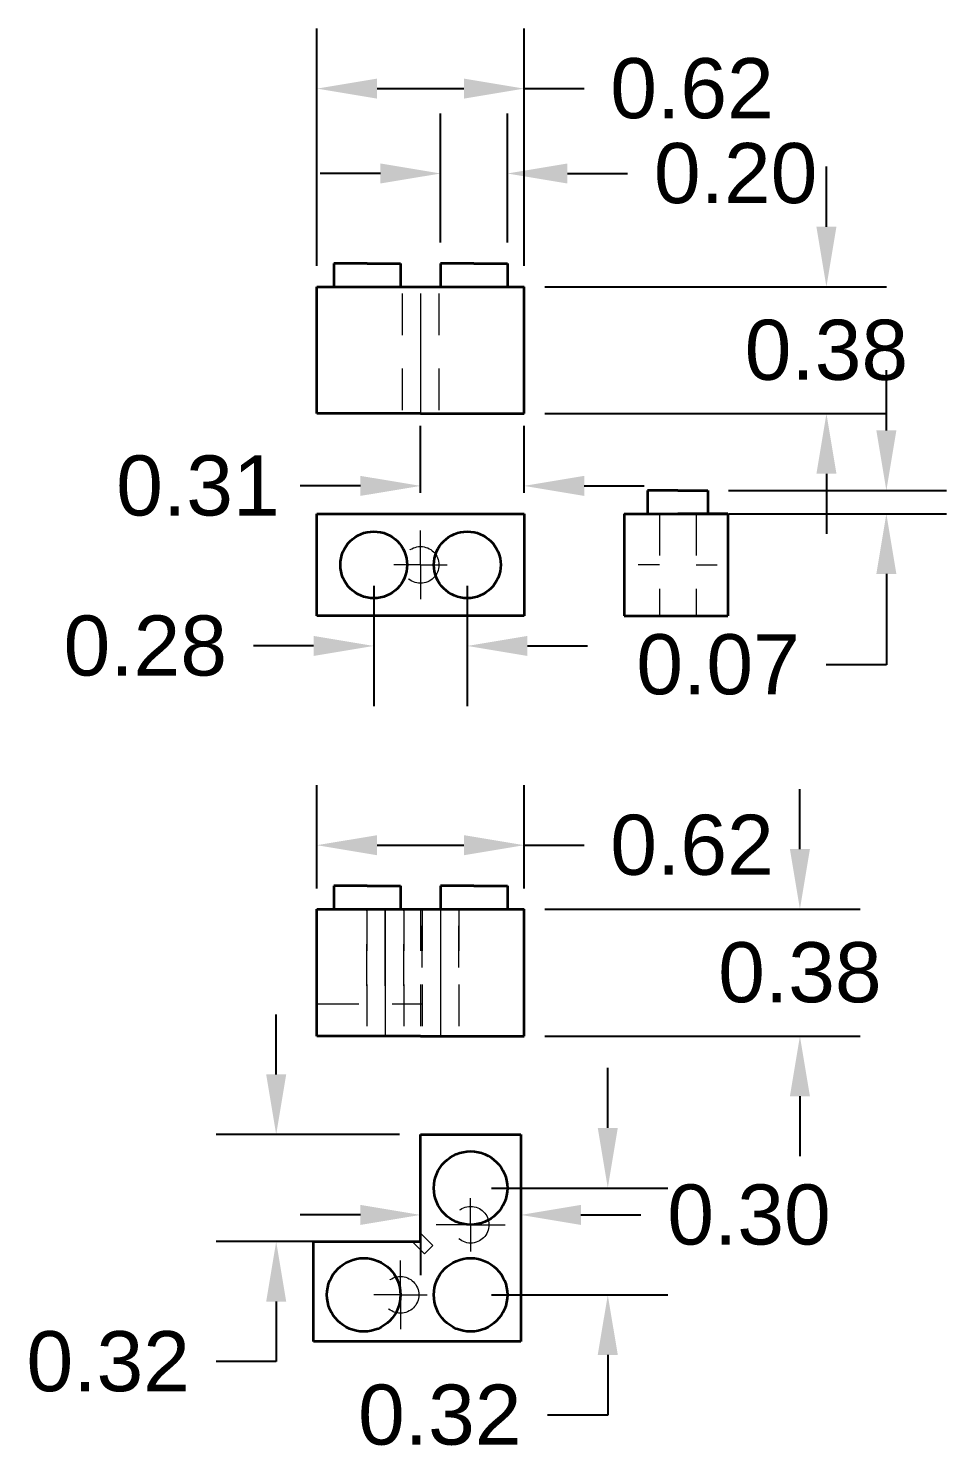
# Model space of a CAD drawing. Header units: inches. Extents: x -0.7 to 87, y -3.1 to 12.
# Drawn here: x 54.294 to 57.042, y -1.263 to 3.008 of the extents above; entities that cross this region are included whole.
import ezdxf

# ---------------------------------------------------------------- set-up
doc = ezdxf.new("R2010")
doc.units = ezdxf.units.IN
doc.header["$MEASUREMENT"] = 0
doc.linetypes.add('CENTER2', pattern=[1.125, 0.75, -0.125, 0.125, -0.125])
doc.linetypes.add('HIDDEN2', pattern=[0.1875, 0.125, -0.0625])
for name, color, linetype, lineweight in [('Center', 1, 'CENTER2', 13), ('Hidden', 3, 'HIDDEN2', 13), ('Visible', 6, 'Continuous', 35)]:
    doc.layers.add(name, color=color, linetype=linetype, lineweight=lineweight)
doc.layers.add('Text', color=7, linetype='Continuous', lineweight=35, true_color=0xa552a5)
doc.styles.get("Standard").update_dxf_attribs({"font": 'arial.ttf'})
doc.dimstyles.get("Standard").update_dxf_attribs({"dimtxt": 0.18, "dimasz": 0.18, "dimexe": 0.18, "dimexo": 0.0625, "dimgap": 0.09, "dimtad": 0, "dimtih": 1, "dimtoh": 1, "dimdec": 4, "dimzin": 0, "dimdsep": 46, "dimtxsty": 'Standard', "dimcen": 0.09, "dimadec": 0, "dimazin": 0, "dimtfac": 1, "dimtdec": 4, "dimtofl": 0, "dimtmove": 0, "dimatfit": 3, "dimfxl": 1, "dimtolj": 1, "dimtzin": 0, "dimarcsym": 0})

# ---------------------------------------------------------------- blocks, each defined once
blk = doc.blocks.new('*D30')
at = {"layer": 'Defpoints', "color": 0, "transparency": 16777216}
for p in [(55.7275, 2.5737), (55.5275, 2.3044), (55.7275, 2.3044)]:
    blk.add_point(p, dxfattribs=at)
at = {"layer": 'Text', "color": 0, "lineweight": -2, "transparency": 16777216}
for p, q in [((55.5275, 2.3669), (55.5275, 2.7537)), ((55.7275, 2.3669), (55.7275, 2.7537)), ((55.3475, 2.5737), (55.1675, 2.5737)), ((55.9075, 2.5737), (56.0875, 2.5737))]:
    blk.add_line(p, q, dxfattribs=at)
at = {"layer": 'Text', "color": 0, "transparency": 16777216}
for points in [[(55.3475, 2.6037), (55.3475, 2.5437), (55.5275, 2.5737)], [(55.9075, 2.6037), (55.9075, 2.5437), (55.7275, 2.5737)]]:
    blk.add_solid(points, dxfattribs=at)
at = {"layer": 'Text', "color": 0, "transparency": 16777216, "insert": (56.4109, 2.5737), "char_height": 0.18, "attachment_point": 5}
blk.add_mtext('\\A1;0.20', dxfattribs=at)
blk = doc.blocks.new('*D31')
at = {"layer": 'Defpoints', "color": 0, "transparency": 16777216}
for p in [(55.7775, 2.8279), (55.1575, 2.2344), (55.7775, 2.2344)]:
    blk.add_point(p, dxfattribs=at)
at = {"layer": 'Text', "color": 0, "lineweight": -2, "transparency": 16777216}
for p, q in [((55.1575, 2.2969), (55.1575, 3.0079)), ((55.7775, 2.2969), (55.7775, 3.0079)), ((55.3375, 2.8279), (55.5975, 2.8279)), ((55.7775, 2.8279), (55.9575, 2.8279))]:
    blk.add_line(p, q, dxfattribs=at)
at = {"layer": 'Text', "color": 0, "transparency": 16777216}
for points in [[(55.3375, 2.8579), (55.3375, 2.7979), (55.1575, 2.8279)], [(55.5975, 2.8579), (55.5975, 2.7979), (55.7775, 2.8279)]]:
    blk.add_solid(points, dxfattribs=at)
at = {"layer": 'Text', "color": 0, "transparency": 16777216, "insert": (56.2803, 2.8279), "char_height": 0.18, "attachment_point": 5}
blk.add_mtext('\\A1;0.62', dxfattribs=at)
blk = doc.blocks.new('*D32')
at = {"layer": 'Defpoints', "color": 0, "transparency": 16777216}
for p in [(55.7775, 2.2344), (55.7775, 1.8544), (56.6827, 1.8544)]:
    blk.add_point(p, dxfattribs=at)
at = {"layer": 'Text', "color": 0, "lineweight": -2, "transparency": 16777216}
for p, q in [((56.6827, 2.4144), (56.6827, 2.5944)), ((55.84, 2.2344), (56.8627, 2.2344)), ((55.84, 1.8544), (56.8627, 1.8544)), ((56.6827, 1.6744), (56.6827, 1.4944))]:
    blk.add_line(p, q, dxfattribs=at)
at = {"layer": 'Text', "color": 0, "transparency": 16777216}
for points in [[(56.6527, 2.4144), (56.7127, 2.4144), (56.6827, 2.2344)], [(56.6527, 1.6744), (56.7127, 1.6744), (56.6827, 1.8544)]]:
    blk.add_solid(points, dxfattribs=at)
at = {"layer": 'Text', "color": 0, "transparency": 16777216, "insert": (56.6827, 2.0444), "char_height": 0.18, "attachment_point": 5}
blk.add_mtext('\\A1;0.38', dxfattribs=at)
blk = doc.blocks.new('*D33')
at = {"layer": 'Defpoints', "color": 0, "transparency": 16777216}
for p in [(55.4675, 1.638), (55.4675, 1.5544), (55.7775, 1.5544)]:
    blk.add_point(p, dxfattribs=at)
at = {"layer": 'Text', "color": 0, "lineweight": -2, "transparency": 16777216}
for p, q in [((55.4675, 1.6169), (55.4675, 1.818)), ((55.7775, 1.6169), (55.7775, 1.818)), ((55.2875, 1.638), (55.1075, 1.638)), ((55.9575, 1.638), (56.1375, 1.638))]:
    blk.add_line(p, q, dxfattribs=at)
at = {"layer": 'Text', "color": 0, "transparency": 16777216}
for points in [[(55.2875, 1.668), (55.2875, 1.608), (55.4675, 1.638)], [(55.9575, 1.668), (55.9575, 1.608), (55.7775, 1.638)]]:
    blk.add_solid(points, dxfattribs=at)
at = {"layer": 'Text', "color": 0, "transparency": 16777216, "insert": (54.8011, 1.638), "char_height": 0.18, "attachment_point": 5}
blk.add_mtext('\\A1;0.31', dxfattribs=at)
blk = doc.blocks.new('*D34')
at = {"layer": 'Defpoints', "color": 0, "transparency": 16777216}
for p in [(55.3275, 1.4014), (55.6075, 1.4014), (55.3275, 1.1586)]:
    blk.add_point(p, dxfattribs=at)
at = {"layer": 'Text', "color": 0, "lineweight": -2, "transparency": 16777216}
for p, q in [((55.3275, 1.3389), (55.3275, 0.9786)), ((55.6075, 1.3389), (55.6075, 0.9786)), ((55.1475, 1.1586), (54.9675, 1.1586)), ((55.7875, 1.1586), (55.9675, 1.1586))]:
    blk.add_line(p, q, dxfattribs=at)
at = {"layer": 'Text', "color": 0, "transparency": 16777216}
for points in [[(55.1475, 1.1886), (55.1475, 1.1286), (55.3275, 1.1586)], [(55.7875, 1.1886), (55.7875, 1.1286), (55.6075, 1.1586)]]:
    blk.add_solid(points, dxfattribs=at)
at = {"layer": 'Text', "color": 0, "transparency": 16777216, "insert": (54.6435, 1.1586), "char_height": 0.18, "attachment_point": 5}
blk.add_mtext('\\A1;0.28', dxfattribs=at)
blk = doc.blocks.new('*D35')
at = {"layer": 'Defpoints', "color": 0, "transparency": 16777216}
for p in [(56.3275, 1.6244), (56.3275, 1.5544), (56.8621, 1.5544)]:
    blk.add_point(p, dxfattribs=at)
at = {"layer": 'Text', "color": 0, "lineweight": -2, "transparency": 16777216}
for p, q in [((56.8621, 1.8044), (56.8621, 1.9844)), ((56.39, 1.6244), (57.0421, 1.6244)), ((56.39, 1.5544), (57.0421, 1.5544)), ((56.8621, 1.3744), (56.8621, 1.1025)), ((56.8621, 1.1025), (56.6821, 1.1025))]:
    blk.add_line(p, q, dxfattribs=at)
at = {"layer": 'Text', "color": 0, "transparency": 16777216}
for points in [[(56.8321, 1.8044), (56.8921, 1.8044), (56.8621, 1.6244)], [(56.8321, 1.3744), (56.8921, 1.3744), (56.8621, 1.5544)]]:
    blk.add_solid(points, dxfattribs=at)
at = {"layer": 'Text', "color": 0, "transparency": 16777216, "insert": (56.3583, 1.1025), "char_height": 0.18, "attachment_point": 5}
blk.add_mtext('\\A1;0.07', dxfattribs=at)
blk = doc.blocks.new('*D36')
at = {"layer": 'Defpoints', "color": 0, "transparency": 16777216}
for p in [(55.7775, 0.5618), (55.1575, 0.37), (55.7775, 0.37)]:
    blk.add_point(p, dxfattribs=at)
at = {"layer": 'Text', "color": 0, "lineweight": -2, "transparency": 16777216}
for p, q in [((55.1575, 0.4325), (55.1575, 0.7418)), ((55.7775, 0.4325), (55.7775, 0.7418)), ((55.3375, 0.5618), (55.5975, 0.5618)), ((55.7775, 0.5618), (55.9575, 0.5618))]:
    blk.add_line(p, q, dxfattribs=at)
at = {"layer": 'Text', "color": 0, "transparency": 16777216}
for points in [[(55.3375, 0.5918), (55.3375, 0.5318), (55.1575, 0.5618)], [(55.5975, 0.5918), (55.5975, 0.5318), (55.7775, 0.5618)]]:
    blk.add_solid(points, dxfattribs=at)
at = {"layer": 'Text', "color": 0, "transparency": 16777216, "insert": (56.2803, 0.5618), "char_height": 0.18, "attachment_point": 5}
blk.add_mtext('\\A1;0.62', dxfattribs=at)
blk = doc.blocks.new('*D37')
at = {"layer": 'Defpoints', "color": 0, "transparency": 16777216}
for p in [(55.7775, 0.37), (55.7775, -0.01), (56.6033, -0.01)]:
    blk.add_point(p, dxfattribs=at)
at = {"layer": 'Text', "color": 0, "lineweight": -2, "transparency": 16777216}
for p, q in [((56.6033, 0.55), (56.6033, 0.73)), ((55.84, 0.37), (56.7833, 0.37)), ((55.84, -0.01), (56.7833, -0.01)), ((56.6033, -0.19), (56.6033, -0.37))]:
    blk.add_line(p, q, dxfattribs=at)
at = {"layer": 'Text', "color": 0, "transparency": 16777216}
for points in [[(56.5733, 0.55), (56.6333, 0.55), (56.6033, 0.37)], [(56.5733, -0.19), (56.6333, -0.19), (56.6033, -0.01)]]:
    blk.add_solid(points, dxfattribs=at)
at = {"layer": 'Text', "color": 0, "transparency": 16777216, "insert": (56.6033, 0.18), "char_height": 0.18, "attachment_point": 5}
blk.add_mtext('\\A1;0.38', dxfattribs=at)
blk = doc.blocks.new('*D38')
at = {"layer": 'Defpoints', "color": 0, "transparency": 16777216}
for p in [(55.6175, -0.465), (55.6175, -0.785), (56.0281, -0.785)]:
    blk.add_point(p, dxfattribs=at)
at = {"layer": 'Text', "color": 0, "lineweight": -2, "transparency": 16777216}
for p, q in [((56.0281, -0.285), (56.0281, -0.105)), ((55.68, -0.465), (56.2081, -0.465)), ((55.68, -0.785), (56.2081, -0.785)), ((56.0281, -0.965), (56.0281, -1.145)), ((56.0281, -1.145), (55.8481, -1.145))]:
    blk.add_line(p, q, dxfattribs=at)
at = {"layer": 'Text', "color": 0, "transparency": 16777216}
for points in [[(55.9981, -0.285), (56.0581, -0.285), (56.0281, -0.465)], [(55.9981, -0.965), (56.0581, -0.965), (56.0281, -0.785)]]:
    blk.add_solid(points, dxfattribs=at)
at = {"layer": 'Text', "color": 0, "transparency": 16777216, "insert": (55.5252, -1.145), "char_height": 0.18, "attachment_point": 5}
blk.add_mtext('\\A1;0.32', dxfattribs=at)
blk = doc.blocks.new('*D39')
at = {"layer": 'Defpoints', "color": 0, "transparency": 16777216}
for p in [(55.4675, -0.305), (55.0354, -0.625), (55.4675, -0.625)]:
    blk.add_point(p, dxfattribs=at)
at = {"layer": 'Text', "color": 0, "lineweight": -2, "transparency": 16777216}
for p, q in [((55.0354, -0.125), (55.0354, 0.055)), ((55.405, -0.305), (54.8554, -0.305)), ((55.405, -0.625), (54.8554, -0.625)), ((55.0354, -0.805), (55.0354, -0.985)), ((55.0354, -0.985), (54.8554, -0.985))]:
    blk.add_line(p, q, dxfattribs=at)
at = {"layer": 'Text', "color": 0, "transparency": 16777216}
for points in [[(55.0054, -0.125), (55.0654, -0.125), (55.0354, -0.305)], [(55.0054, -0.805), (55.0654, -0.805), (55.0354, -0.625)]]:
    blk.add_solid(points, dxfattribs=at)
at = {"layer": 'Text', "color": 0, "transparency": 16777216, "insert": (54.5325, -0.985), "char_height": 0.18, "attachment_point": 5}
blk.add_mtext('\\A1;0.32', dxfattribs=at)
blk = doc.blocks.new('*D40')
at = {"layer": 'Defpoints', "color": 0, "transparency": 16777216}
for p in [(55.4675, -0.305), (55.7675, -0.305), (55.7675, -0.5456)]:
    blk.add_point(p, dxfattribs=at)
at = {"layer": 'Text', "color": 0, "lineweight": -2, "transparency": 16777216}
for p, q in [((55.4675, -0.3675), (55.4675, -0.7256)), ((55.7675, -0.3675), (55.7675, -0.7256)), ((55.2875, -0.5456), (55.1075, -0.5456)), ((55.9475, -0.5456), (56.1275, -0.5456))]:
    blk.add_line(p, q, dxfattribs=at)
at = {"layer": 'Text', "color": 0, "transparency": 16777216}
for points in [[(55.2875, -0.5156), (55.2875, -0.5756), (55.4675, -0.5456)], [(55.9475, -0.5156), (55.9475, -0.5756), (55.7675, -0.5456)]]:
    blk.add_solid(points, dxfattribs=at)
at = {"layer": 'Text', "color": 0, "transparency": 16777216, "insert": (56.4509, -0.5456), "char_height": 0.18, "attachment_point": 5}
blk.add_mtext('\\A1;0.30', dxfattribs=at)

msp = doc.modelspace()

# ---------------------------------------------------------------- linework, layer by layer
at = {"layer": 'Center'}
for p, q in [((55.4675, 2.2144), (55.4675, 1.8544)), ((55.4675, 1.4014), (55.4675, 1.4814)), ((55.4675, 1.4014), (55.3875, 1.4014)), ((55.3875, 1.4014), (55.3875, 1.4014)), ((55.4675, 1.4014), (55.5475, 1.4014)), ((55.4675, 1.4014), (55.4675, 1.3214)), ((55.3621, 0.1406), (55.3621, 0.37)), ((55.3621, 0.37), (55.3621, -0.01)), ((55.5275, 0.37), (55.5275, -0.01)), ((55.6175, -0.575), (55.6175, -0.495)), ((55.6175, -0.575), (55.5375, -0.575)), ((55.6175, -0.575), (55.6175, -0.655)), ((55.6175, -0.575), (55.6975, -0.575)), ((55.4075, -0.785), (55.4075, -0.705)), ((55.4075, -0.785), (55.3275, -0.785)), ((55.4075, -0.785), (55.4875, -0.785)), ((55.4075, -0.785), (55.4075, -0.865))]:
    msp.add_line(p, q, dxfattribs=at)
at = {"layer": 'Hidden'}
for p, q in [((55.4125, 2.2144), (55.4125, 1.8544)), ((55.5225, 2.2144), (55.5225, 1.8544)), ((56.1825, 1.5544), (56.1825, 1.2484)), ((56.2925, 1.5544), (56.2925, 1.2484)), ((55.4675, 1.4564), (55.4675, 1.5044)), ((56.1825, 1.4014), (56.1195, 1.4014)), ((56.2925, 1.4014), (56.3555, 1.4014)), ((55.4675, 1.3464), (55.4675, 1.2984)), ((55.3071, 0.1406), (55.3071, 0.37)), ((55.3071, 0.37), (55.3071, -0.01)), ((55.4171, 0.1406), (55.4171, 0.37)), ((55.4171, 0.37), (55.4171, -0.01)), ((55.4675, 0.37), (55.4675, -0.01)), ((55.4725, 0.1956), (55.4725, 0.37)), ((55.4725, 0.37), (55.4725, -0.01)), ((55.5825, 0.1956), (55.5825, 0.37)), ((55.5825, 0.37), (55.5825, -0.01)), ((55.1575, 0.0866), (55.4736, 0.0866)), ((55.5625, -0.575), (55.5145, -0.575)), ((55.6725, -0.575), (55.7205, -0.575)), ((55.4795, -0.6618), (55.4427, -0.625)), ((55.5042, -0.637), (55.4675, -0.6003)), ((55.4919, -0.6494), (55.5042, -0.637)), ((55.4075, -0.73), (55.4075, -0.682)), ((55.4919, -0.6494), (55.4795, -0.6618)), ((55.4075, -0.84), (55.4075, -0.888))]:
    msp.add_line(p, q, dxfattribs=at)
for centre in [(55.4675, 1.4014), (55.6175, -0.575), (55.4075, -0.785)]:
    msp.add_circle(centre, 0.055, dxfattribs=at)
at = {"layer": 'Visible'}
for p, q in [((55.3075, 2.3044), (55.2075, 2.3044)), ((55.2075, 2.3044), (55.2075, 2.2344)), ((55.3075, 2.3044), (55.4075, 2.3044)), ((55.4075, 2.3044), (55.4075, 2.2344)), ((55.6275, 2.3044), (55.5275, 2.3044)), ((55.5275, 2.3044), (55.5275, 2.2344)), ((55.6275, 2.3044), (55.7275, 2.3044)), ((55.7275, 2.3044), (55.7275, 2.2344)), ((55.1575, 1.8544), (55.1575, 2.2344)), ((55.1575, 2.2344), (55.7775, 2.2344)), ((55.7775, 1.8544), (55.7775, 2.2344)), ((55.4675, 1.8544), (55.1575, 1.8544)), ((55.4675, 1.8544), (55.7775, 1.8544)), ((56.2375, 1.6244), (56.1475, 1.6244)), ((56.1475, 1.6244), (56.1475, 1.5544)), ((56.2375, 1.6244), (56.3275, 1.6244)), ((56.3275, 1.6244), (56.3275, 1.5544)), ((55.1575, 1.2484), (55.1575, 1.5544)), ((55.1575, 1.5544), (55.7775, 1.5544)), ((55.7775, 1.5544), (55.7775, 1.2484)), ((56.0775, 1.5544), (56.0775, 1.2484)), ((56.0775, 1.5544), (56.3875, 1.5544)), ((56.3875, 1.5544), (56.2375, 1.5544)), ((56.3875, 1.5544), (56.3875, 1.2484)), ((55.7775, 1.2484), (55.1575, 1.2484)), ((56.0775, 1.2484), (56.3875, 1.2484)), ((55.3075, 0.44), (55.2075, 0.44)), ((55.2075, 0.44), (55.2075, 0.37)), ((55.3075, 0.44), (55.4075, 0.44)), ((55.4075, 0.44), (55.4075, 0.37)), ((55.6275, 0.44), (55.5275, 0.44)), ((55.5275, 0.44), (55.5275, 0.37)), ((55.6275, 0.44), (55.7275, 0.44)), ((55.7275, 0.44), (55.7275, 0.37)), ((55.1575, -0.01), (55.1575, 0.37)), ((55.1575, 0.37), (55.7775, 0.37)), ((55.7775, -0.01), (55.7775, 0.37)), ((55.4675, -0.01), (55.1575, -0.01)), ((55.4675, -0.01), (55.7775, -0.01)), ((55.4675, -0.305), (55.7675, -0.305)), ((55.4675, -0.625), (55.4675, -0.305)), ((55.7675, -0.305), (55.7675, -0.925)), ((55.1475, -0.925), (55.1475, -0.625)), ((55.1475, -0.625), (55.4675, -0.625)), ((55.7675, -0.925), (55.1475, -0.925))]:
    msp.add_line(p, q, dxfattribs=at)
for centre, radius in [((55.3275, 1.4014), 0.1), ((55.6075, 1.4014), 0.1), ((55.6175, -0.465), 0.11), ((55.2975, -0.785), 0.11), ((55.6175, -0.785), 0.11)]:
    msp.add_circle(centre, radius, dxfattribs=at)

# ---------------------------------------------------------------- dimensions: what is measured, and where the dimension line sits
at = {"layer": 'Text'}
for base, p1, p2, picture, middle in [((55.7775, 2.8279), (55.1575, 2.2344), (55.7775, 2.2344), '*D31', (56.2803, 2.8279)), ((55.7275, 2.5737), (55.5275, 2.3044), (55.7275, 2.3044), '*D30', (56.4109, 2.5737)), ((55.4675, 1.638), (55.7775, 1.5544), (55.4675, 1.5544), '*D33', (54.8011, 1.638)), ((55.3275, 1.1586), (55.6075, 1.4014), (55.3275, 1.4014), '*D34', (54.6435, 1.1586)), ((55.7775, 0.5618), (55.1575, 0.37), (55.7775, 0.37), '*D36', (56.2803, 0.5618))]:
    dim = msp.add_linear_dim(base=base, p1=p1, p2=p2, dimstyle='Standard', override={"dimdec": 2}, dxfattribs=at)
    dim.commit()
    dim.dimension.update_dxf_attribs({"geometry": picture, "text_midpoint": middle})
for base, p1, p2, picture, middle in [((56.6827, 1.8544), (55.7775, 2.2344), (55.7775, 1.8544), '*D32', (56.6827, 2.0444)), ((56.6033, -0.01), (55.7775, 0.37), (55.7775, -0.01), '*D37', (56.6033, 0.18)), ((55.0354, -0.625), (55.4675, -0.305), (55.4675, -0.625), '*D39', (54.5325, -0.985)), ((56.0281, -0.785), (55.6175, -0.465), (55.6175, -0.785), '*D38', (55.5252, -1.145))]:
    dim = msp.add_linear_dim(base=base, p1=p1, p2=p2, angle=90, dimstyle='Standard', override={"dimdec": 2}, dxfattribs=at)
    dim.commit()
    dim.dimension.update_dxf_attribs({"geometry": picture, "text_midpoint": middle})
dim = msp.add_linear_dim(base=(56.8621, 1.5544), p1=(56.3275, 1.6244), p2=(56.3275, 1.5544), angle=90, dimstyle='Standard', override={"dimdec": 2}, dxfattribs=at)
dim.commit()
dim.dimension.update_dxf_attribs({"geometry": '*D35', "text_midpoint": (56.3583, 1.1025), "dimtype": 160})
dim = msp.add_linear_dim(base=(55.7675, -0.5456), p1=(55.4675, -0.305), p2=(55.7675, -0.305), dimstyle='Standard', override={"dimdec": 2}, dxfattribs=at)
dim.commit()
dim.dimension.update_dxf_attribs({"geometry": '*D40', "text_midpoint": (56.4509, -0.5456), "dimtype": 160})

doc.saveas('drawing.dxf')
